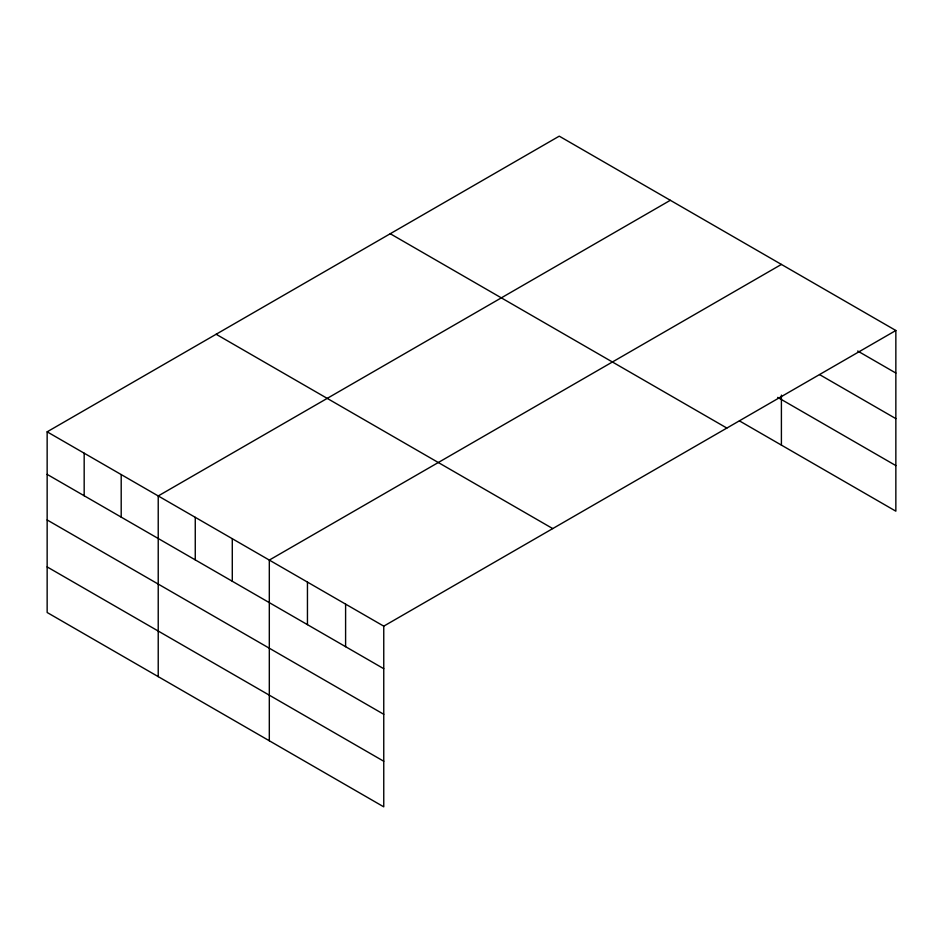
<?xml version="1.0" encoding="UTF-8"?>
<svg xmlns="http://www.w3.org/2000/svg" width="943" height="943" viewBox="0 0 943 943"><rect width="100%" height="100%" fill="white"/><g stroke="black" fill="none" stroke-linecap="round" stroke-linejoin="round"><path stroke-width="1.41" d="M895.85 330.498L559.246 136.157L47.15 431.823L47.15 612.502L383.754 806.843L383.754 626.152L895.85 330.498L895.85 511.177L739.442 420.884M670.332 200.293L158.224 495.947L158.224 676.638M781.405 264.429L269.309 560.083L269.309 740.762M857.706 351.02L895.85 373.051M819.55 374.583L895.85 418.633M777.704 397.38L895.85 465.594M390.261 233.734L726.853 428.063M216.147 334.258L552.739 528.587M47.15 431.823L383.754 626.152M47.15 474.376L383.754 668.705M47.15 519.958L383.754 714.287M47.15 566.92L383.754 761.249M781.405 395.117L781.405 445.108M345.598 604.133L345.598 646.686M307.453 582.102L307.453 624.655M232.284 538.701L232.284 581.253M195.26 517.33L195.26 559.883M121.199 474.577L121.199 517.129M84.175 453.194L84.175 495.747"/></g></svg>
